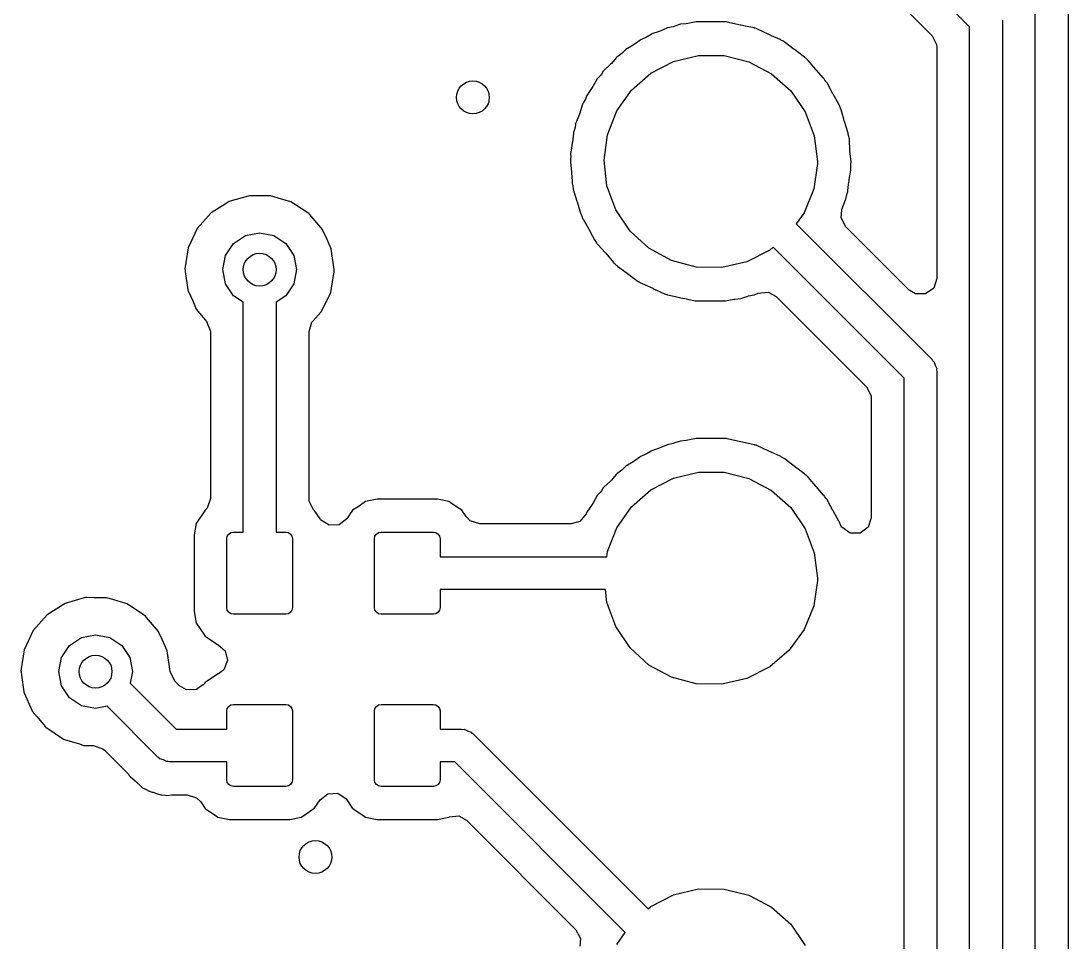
# Model space of a CAD drawing. Extents: x 100.2 to 143.8, y -109.8 to -50.2.
# Drawn here: x 116.25 to 122.63, y -61.4 to -55.78 of the extents above; entities that cross this region are included whole.
import ezdxf

# ---------------------------------------------------------------- set-up
doc = ezdxf.new("R2010")
doc.units = 0
doc.layers.add('BLACK', color=7, linetype='CONTINUOUS')

msp = doc.modelspace()

# ---------------------------------------------------------------- linework, layer by layer
at = {"layer": 'BLACK', "linetype": 'CONTINUOUS'}
for p, q in [((122.428, -62.151), (122.428, -53.6794)), ((122.628, -53.638), (122.628, -62.1096)), ((122.028, -55.8199), (120.831, -54.6228)), ((120.848, -54.9232), (121.799, -55.874)), ((122.228, -55.7785), (122.228, -62.2751)), ((120.136, -55.8482), (120.091, -55.8634)), ((120.145, -55.8448), (120.136, -55.8482)), ((120.16, -55.838), (120.145, -55.8448)), ((120.186, -55.8267), (120.16, -55.838)), ((120.22, -55.8195), (120.186, -55.8267)), ((120.231, -55.8165), (120.22, -55.8195)), ((120.266, -55.8044), (120.231, -55.8165)), ((120.301, -55.8007), (120.266, -55.8044)), ((120.31, -55.7996), (120.301, -55.8007)), ((120.32, -55.7981), (120.31, -55.7996)), ((120.361, -55.7895), (120.32, -55.7981)), ((120.54, -55.7895), (120.361, -55.7895)), ((120.541, -55.7896), (120.54, -55.7895)), ((120.545, -55.7898), (120.541, -55.7896)), ((120.541, -55.7896), (120.541, -55.7896)), ((120.541, -55.7896), (120.541, -55.7896)), ((120.566, -55.7945), (120.545, -55.7898)), ((120.632, -55.8091), (120.566, -55.7945)), ((120.633, -55.8093), (120.632, -55.8091)), ((120.662, -55.8155), (120.633, -55.8093)), ((120.714, -55.8267), (120.662, -55.8155)), ((120.717, -55.828), (120.714, -55.8267)), ((120.719, -55.8286), (120.717, -55.828)), ((120.72, -55.829), (120.719, -55.8286)), ((120.726, -55.8301), (120.72, -55.829)), ((120.731, -55.8324), (120.726, -55.8301)), ((120.803, -55.8659), (120.731, -55.8324)), ((120.731, -55.8324), (120.731, -55.8324)), ((122.028, -62.3165), (122.028, -55.8199)), ((120.018, -55.9024), (119.984, -55.9275)), ((120.022, -55.8994), (120.018, -55.9024)), ((120.027, -55.8973), (120.022, -55.8994)), ((120.051, -55.8867), (120.027, -55.8973)), ((120.027, -55.8973), (120.027, -55.8973)), ((120.062, -55.8811), (120.051, -55.8867)), ((120.087, -55.8661), (120.062, -55.8811)), ((120.091, -55.8634), (120.087, -55.8661)), ((120.087, -55.8661), (120.087, -55.8661)), ((120.804, -55.8667), (120.803, -55.8659)), ((120.82, -55.874), (120.804, -55.8667)), ((120.873, -55.8973), (120.82, -55.874)), ((120.878, -55.8994), (120.873, -55.8973)), ((120.873, -55.8973), (120.873, -55.8973)), ((120.882, -55.9024), (120.878, -55.8994)), ((120.882, -55.9027), (120.882, -55.9024)), ((120.887, -55.9053), (120.882, -55.9027)), ((120.888, -55.906), (120.887, -55.9053)), ((120.893, -55.9082), (120.888, -55.906)), ((120.897, -55.9115), (120.893, -55.9082)), ((120.958, -55.9576), (120.897, -55.9115)), ((121.799, -55.874), (121.827, -55.9285)), ((119.929, -55.9622), (119.91, -55.9799)), ((119.933, -55.9586), (119.929, -55.9622)), ((119.929, -55.9622), (119.929, -55.9622)), ((119.977, -55.9323), (119.933, -55.9586)), ((119.984, -55.9275), (119.977, -55.9323)), ((120.96, -55.959), (120.958, -55.9576)), ((121.014, -55.9982), (120.96, -55.959)), ((121.827, -55.9285), (121.828, -55.944)), ((121.828, -55.944), (121.828, -57.354)), ((119.844, -56.0425), (119.838, -56.0482)), ((119.874, -56.0083), (119.844, -56.0425)), ((119.878, -56.0045), (119.874, -56.0083)), ((119.874, -56.0083), (119.874, -56.0083)), ((119.9, -55.9881), (119.878, -56.0045)), ((119.91, -55.9799), (119.9, -55.9881)), ((120.085, -56.1024), (120.223, -56.0308)), ((120.223, -56.0308), (120.375, -55.9943)), ((120.375, -55.9943), (120.531, -55.9951)), ((120.531, -55.9951), (120.683, -56.0332)), ((120.683, -56.0332), (120.821, -56.1063)), ((121.022, -56.0045), (121.014, -55.9982)), ((121.026, -56.0083), (121.022, -56.0045)), ((121.03, -56.0118), (121.026, -56.0083)), ((121.032, -56.0135), (121.03, -56.0116)), ((121.03, -56.0116), (121.03, -56.0118)), ((121.036, -56.0172), (121.032, -56.0135)), ((121.032, -56.0135), (121.032, -56.0135)), ((121.04, -56.0205), (121.036, -56.0172)), ((121.043, -56.0246), (121.04, -56.0205)), ((121.09, -56.0799), (121.043, -56.0246)), ((121.043, -56.0246), (121.043, -56.0246)), ((119.795, -56.09), (119.783, -56.1085)), ((119.798, -56.0855), (119.795, -56.09)), ((119.795, -56.09), (119.795, -56.09)), ((119.838, -56.0482), (119.798, -56.0855)), ((119.967, -56.2051), (120.085, -56.1024)), ((120.821, -56.1063), (120.938, -56.2101)), ((121.092, -56.0823), (121.09, -56.0799)), ((121.138, -56.1335), (121.092, -56.0823)), ((119.758, -56.1373), (119.731, -56.1845)), ((119.775, -56.1191), (119.758, -56.1373)), ((119.783, -56.1085), (119.775, -56.1191)), ((121.142, -56.1373), (121.138, -56.1335)), ((121.138, -56.1335), (121.138, -56.1335)), ((121.144, -56.1418), (121.142, -56.1373)), ((121.146, -56.1445), (121.144, -56.1418)), ((121.154, -56.1557), (121.146, -56.1445)), ((121.159, -56.1616), (121.154, -56.1557)), ((121.162, -56.1663), (121.159, -56.1616)), ((121.194, -56.2274), (121.162, -56.1663)), ((121.162, -56.1663), (121.162, -56.1663)), ((119.727, -56.1906), (119.695, -56.2384)), ((119.731, -56.1845), (119.727, -56.1906)), ((119.877, -56.3328), (119.967, -56.2051)), ((120.938, -56.2101), (121.026, -56.3389)), ((121.196, -56.2308), (121.194, -56.2274)), ((121.231, -56.2922), (121.196, -56.2308)), ((119.667, -56.2971), (119.651, -56.3471)), ((119.669, -56.2922), (119.667, -56.2971)), ((119.667, -56.2971), (119.667, -56.2971)), ((119.672, -56.2874), (119.669, -56.2922)), ((119.679, -56.2738), (119.672, -56.2874)), ((119.686, -56.261), (119.679, -56.2738)), ((119.693, -56.2433), (119.686, -56.261)), ((119.695, -56.2384), (119.693, -56.2433)), ((119.693, -56.2433), (119.693, -56.2433)), ((121.233, -56.2971), (121.231, -56.2922)), ((121.234, -56.2997), (121.233, -56.2971)), ((119.649, -56.3532), (119.631, -56.3979)), ((119.651, -56.3471), (119.649, -56.3532)), ((119.82, -56.4784), (119.877, -56.3328)), ((121.026, -56.3389), (121.081, -56.485)), ((121.24, -56.3153), (121.234, -56.2997)), ((121.245, -56.3251), (121.24, -56.3153)), ((121.261, -56.3832), (121.245, -56.3251)), ((119.625, -56.4152), (119.623, -56.4307)), ((119.626, -56.4099), (119.625, -56.4152)), ((119.631, -56.3979), (119.626, -56.4099)), ((121.264, -56.3936), (121.261, -56.3832)), ((121.266, -56.3979), (121.264, -56.3936)), ((121.276, -56.4301), (121.266, -56.3979)), ((119.613, -56.4674), (119.607, -56.5229)), ((119.614, -56.4622), (119.613, -56.4674)), ((119.615, -56.4573), (119.614, -56.4622)), ((119.619, -56.4452), (119.615, -56.4573)), ((119.615, -56.4573), (119.615, -56.4573)), ((119.623, -56.4307), (119.619, -56.4452)), ((119.8, -56.6332), (119.82, -56.4784)), ((121.081, -56.485), (121.1, -56.64)), ((121.286, -56.4622), (121.276, -56.4301)), ((121.287, -56.4674), (121.286, -56.4622)), ((121.288, -56.4734), (121.287, -56.4674)), ((121.291, -56.4893), (121.288, -56.4734)), ((121.293, -56.4962), (121.291, -56.4893)), ((119.606, -56.5287), (119.599, -56.5709)), ((119.607, -56.5229), (119.606, -56.5287)), ((121.295, -56.5032), (121.293, -56.4962)), ((121.295, -56.5086), (121.295, -56.5032)), ((121.298, -56.5709), (121.295, -56.5086)), ((121.295, -56.5086), (121.295, -56.5086)), ((119.599, -56.5709), (119.596, -56.5922)), ((119.596, -56.5922), (119.596, -56.5976)), ((119.596, -56.5976), (119.597, -56.61)), ((119.597, -56.61), (119.596, -56.6255)), ((121.298, -56.576), (121.298, -56.5709)), ((121.304, -56.6255), (121.298, -56.576)), ((119.596, -56.6255), (119.595, -56.64)), ((119.595, -56.64), (119.595, -56.6452)), ((119.595, -56.6452), (119.595, -56.6452)), ((119.595, -56.6452), (119.602, -56.704)), ((119.817, -56.7884), (119.8, -56.6332)), ((121.1, -56.6536), (121.078, -56.8082)), ((121.1, -56.64), (121.1, -56.6536)), ((121.303, -56.67), (121.304, -56.6545)), ((121.304, -56.6878), (121.303, -56.67)), ((121.305, -56.64), (121.304, -56.6255)), ((121.304, -56.6545), (121.305, -56.6452)), ((121.305, -56.6452), (121.305, -56.64)), ((119.602, -56.704), (119.602, -56.7091)), ((119.602, -56.7091), (119.605, -56.7598)), ((121.294, -56.7513), (121.303, -56.693)), ((121.303, -56.693), (121.304, -56.6878)), ((119.605, -56.7598), (119.605, -56.7768)), ((119.605, -56.7768), (119.607, -56.7819)), ((119.607, -56.7819), (119.607, -56.7819)), ((119.607, -56.7819), (119.609, -56.7907)), ((119.609, -56.7907), (119.612, -56.8066)), ((119.612, -56.8066), (119.614, -56.8178)), ((119.871, -56.9351), (119.817, -56.7884)), ((121.078, -56.8082), (121.02, -56.9531)), ((121.286, -56.8178), (121.29, -56.7819)), ((121.29, -56.7819), (121.293, -56.7571)), ((121.293, -56.7571), (121.294, -56.7513)), ((117.631, -56.851), (117.521, -56.8826)), ((117.638, -56.8491), (117.631, -56.851)), ((117.631, -56.851), (117.631, -56.851)), ((117.645, -56.8491), (117.638, -56.8491)), ((117.691, -56.8494), (117.645, -56.8491)), ((117.767, -56.8499), (117.691, -56.8494)), ((117.833, -56.8694), (117.767, -56.8499)), ((117.884, -56.8848), (117.833, -56.8694)), ((119.614, -56.8178), (119.615, -56.8227)), ((119.615, -56.8227), (119.634, -56.8821)), ((121.272, -56.875), (121.274, -56.8701)), ((121.274, -56.8701), (121.277, -56.8493)), ((121.277, -56.8493), (121.281, -56.8349)), ((121.281, -56.8349), (121.285, -56.8227)), ((121.285, -56.8227), (121.286, -56.8178)), ((121.285, -56.8227), (121.285, -56.8227)), ((117.489, -56.9001), (117.405, -56.9534)), ((117.508, -56.8883), (117.489, -56.9001)), ((117.514, -56.8845), (117.508, -56.8883)), ((117.521, -56.8826), (117.514, -56.8845)), ((117.521, -56.8826), (117.521, -56.8826)), ((117.891, -56.8868), (117.884, -56.8848)), ((117.884, -56.8848), (117.884, -56.8848)), ((117.919, -56.9048), (117.891, -56.8868)), ((117.993, -56.9532), (117.919, -56.9048)), ((119.634, -56.8821), (119.636, -56.8864)), ((119.636, -56.8864), (119.655, -56.9549)), ((119.958, -57.0647), (119.871, -56.9351)), ((121.248, -56.9365), (121.249, -56.9329)), ((121.249, -56.9329), (121.251, -56.9268)), ((121.251, -56.9268), (121.272, -56.875)), ((121.272, -56.875), (121.272, -56.875)), ((117.405, -56.9534), (117.32, -57.0501)), ((117.999, -56.957), (117.993, -56.9532)), ((117.993, -56.9532), (117.993, -56.9532)), ((118.004, -56.9624), (117.999, -56.957)), ((118.026, -56.9878), (118.004, -56.9624)), ((118.004, -56.9624), (118.004, -56.9624)), ((118.083, -57.0548), (118.026, -56.9878)), ((119.655, -56.9549), (119.657, -56.9597)), ((119.657, -56.9597), (119.66, -56.9647)), ((119.66, -56.9647), (119.666, -56.9803)), ((119.666, -56.9803), (119.669, -56.9878)), ((119.669, -56.9878), (119.672, -56.9932)), ((119.672, -56.9932), (119.704, -57.0492)), ((121.02, -56.9531), (120.971, -57.0201)), ((121.244, -56.9826), (121.248, -56.9365)), ((121.272, -57.0371), (121.244, -56.9826)), ((117.32, -57.0501), (117.265, -57.1669)), ((118.086, -57.0612), (118.083, -57.0548)), ((118.112, -57.1166), (118.086, -57.0612)), ((118.086, -57.0612), (118.086, -57.0612)), ((119.704, -57.0492), (119.706, -57.0526)), ((119.706, -57.0526), (119.729, -57.0955)), ((120.971, -57.0201), (121.8, -57.8483)), ((121.659, -57.424), (121.272, -57.0371)), ((117.541, -57.1409), (117.614, -57.0921)), ((117.614, -57.0921), (117.7, -57.075)), ((117.7, -57.075), (117.786, -57.0921)), ((117.786, -57.0921), (117.859, -57.1409)), ((118.137, -57.1723), (118.112, -57.1166)), ((119.729, -57.0955), (119.741, -57.1184)), ((119.741, -57.1184), (119.746, -57.1243)), ((119.746, -57.1243), (119.754, -57.1355)), ((120.073, -57.1698), (119.958, -57.0647)), ((117.265, -57.1669), (117.245, -57.2944)), ((117.492, -57.2139), (117.541, -57.1409)), ((117.859, -57.1409), (117.908, -57.2139)), ((118.155, -57.3), (118.137, -57.1723)), ((119.754, -57.1355), (119.756, -57.1382)), ((119.756, -57.1382), (119.758, -57.1427)), ((119.758, -57.1427), (119.762, -57.1465)), ((119.762, -57.1465), (119.762, -57.1465)), ((119.762, -57.1465), (119.808, -57.1977)), ((120.211, -57.2444), (120.073, -57.1698)), ((120.81, -57.1814), (120.67, -57.2516)), ((120.831, -57.1628), (120.81, -57.1814)), ((121.629, -57.9604), (120.831, -57.1628)), ((117.475, -57.3), (117.492, -57.2139)), ((117.908, -57.2139), (117.925, -57.3)), ((119.808, -57.1977), (119.81, -57.2001)), ((119.81, -57.2001), (119.857, -57.2554)), ((119.857, -57.2554), (119.857, -57.2554)), ((119.857, -57.2554), (119.86, -57.2595)), ((120.362, -57.284), (120.211, -57.2444)), ((120.67, -57.2516), (120.518, -57.2864)), ((117.245, -57.2944), (117.246, -57.3014)), ((117.246, -57.3014), (117.246, -57.3014)), ((117.246, -57.3014), (117.247, -57.3111)), ((117.247, -57.3111), (117.262, -57.4224)), ((117.492, -57.3861), (117.475, -57.3)), ((117.925, -57.3), (117.908, -57.3861)), ((118.149, -57.3477), (118.154, -57.3149)), ((118.154, -57.3149), (118.155, -57.3111)), ((118.154, -57.3149), (118.154, -57.3149)), ((118.155, -57.3111), (118.155, -57.3)), ((119.86, -57.2595), (119.864, -57.2628)), ((119.864, -57.2628), (119.868, -57.2665)), ((119.868, -57.2665), (119.868, -57.2665)), ((119.868, -57.2665), (119.87, -57.2684)), ((119.87, -57.2684), (119.87, -57.2682)), ((119.87, -57.2682), (119.874, -57.2717)), ((119.874, -57.2717), (119.878, -57.2755)), ((119.878, -57.2755), (119.882, -57.2786)), ((119.882, -57.2786), (119.882, -57.2786)), ((119.882, -57.2786), (119.94, -57.321)), ((120.518, -57.2864), (120.362, -57.284)), ((118.134, -57.4384), (118.149, -57.3477)), ((119.94, -57.321), (119.942, -57.3224)), ((119.942, -57.3224), (119.975, -57.3477)), ((119.975, -57.3477), (120.007, -57.3718)), ((120.007, -57.3718), (120.012, -57.374)), ((120.012, -57.374), (120.013, -57.3747)), ((120.013, -57.3747), (120.018, -57.3773)), ((120.018, -57.3773), (120.018, -57.3776)), ((120.018, -57.3776), (120.022, -57.3806)), ((120.022, -57.3806), (120.027, -57.3827)), ((120.027, -57.3827), (120.027, -57.3827)), ((120.027, -57.3827), (120.051, -57.3933)), ((121.828, -57.354), (121.809, -57.4122)), ((117.262, -57.4224), (117.264, -57.4288)), ((117.264, -57.4288), (117.264, -57.4288)), ((117.264, -57.4288), (117.292, -57.4904)), ((117.541, -57.4591), (117.492, -57.3861)), ((117.908, -57.3861), (117.859, -57.4591)), ((118.118, -57.4708), (118.131, -57.4447)), ((118.131, -57.4447), (118.134, -57.4384)), ((118.131, -57.4447), (118.131, -57.4447)), ((120.051, -57.3933), (120.096, -57.4133)), ((120.096, -57.4133), (120.097, -57.4141)), ((120.097, -57.4141), (120.169, -57.4476)), ((120.714, -57.4533), (120.738, -57.4428)), ((120.738, -57.4428), (120.799, -57.4364)), ((120.799, -57.4364), (120.848, -57.4632)), ((121.698, -57.4482), (121.659, -57.424)), ((121.809, -57.4122), (121.76, -57.4482)), ((117.292, -57.4904), (117.314, -57.5405)), ((117.6, -57.4986), (117.541, -57.4591)), ((117.6, -58.9), (117.6, -57.4986)), ((117.859, -57.4591), (117.8, -57.4986)), ((117.8, -57.4986), (117.8, -58.9)), ((118.077, -57.5545), (118.118, -57.4708)), ((120.169, -57.4476), (120.169, -57.4476)), ((120.169, -57.4476), (120.174, -57.4499)), ((120.174, -57.4499), (120.18, -57.451)), ((120.18, -57.451), (120.181, -57.4515)), ((120.181, -57.4515), (120.183, -57.452)), ((120.183, -57.452), (120.186, -57.4533)), ((120.186, -57.4533), (120.235, -57.4638)), ((120.235, -57.4638), (120.267, -57.4707)), ((120.267, -57.4707), (120.268, -57.4709)), ((120.268, -57.4709), (120.292, -57.4761)), ((120.292, -57.4761), (120.355, -57.4902)), ((120.355, -57.4902), (120.359, -57.4904)), ((120.359, -57.4904), (120.359, -57.4904)), ((120.359, -57.4904), (120.359, -57.4904)), ((120.359, -57.4904), (120.36, -57.4905)), ((120.36, -57.4905), (120.539, -57.4905)), ((120.539, -57.4905), (120.58, -57.4819)), ((120.58, -57.4819), (120.59, -57.4804)), ((120.59, -57.4804), (120.599, -57.4793)), ((120.599, -57.4793), (120.634, -57.4756)), ((120.634, -57.4756), (120.669, -57.4635)), ((120.669, -57.4635), (120.68, -57.4605)), ((120.68, -57.4605), (120.714, -57.4533)), ((120.848, -57.4632), (121.399, -58.0145)), ((121.76, -57.4482), (121.698, -57.4482)), ((117.314, -57.5405), (117.356, -57.5913)), ((118.026, -57.6111), (118.073, -57.5597)), ((118.073, -57.5597), (118.077, -57.5545)), ((118.073, -57.5597), (118.073, -57.5597)), ((117.356, -57.5913), (117.376, -57.6151)), ((117.376, -57.6151), (117.399, -57.6718)), ((118.001, -57.6775), (118.019, -57.6193)), ((118.019, -57.6193), (118.026, -57.6111)), ((117.399, -57.6718), (117.4, -57.6788)), ((117.4, -57.6788), (117.4, -58.6954)), ((118.001, -58.6954), (118.001, -57.6775)), ((121.8, -57.8483), (121.803, -57.8555)), ((121.803, -57.8555), (121.81, -57.8602)), ((121.81, -57.8602), (121.817, -57.8825)), ((121.817, -57.8825), (121.828, -57.9033)), ((121.828, -57.9033), (121.826, -57.9113)), ((121.826, -57.9113), (121.829, -57.919)), ((121.829, -57.919), (121.829, -62.4586)), ((121.399, -58.0145), (121.427, -58.069)), ((121.629, -62.5), (121.629, -57.9604)), ((121.427, -58.069), (121.428, -58.0845)), ((121.428, -58.0845), (121.428, -58.8122)), ((120.31, -58.3396), (120.301, -58.3407)), ((120.32, -58.3381), (120.31, -58.3396)), ((120.361, -58.3295), (120.32, -58.3381)), ((120.54, -58.3295), (120.361, -58.3295)), ((120.541, -58.3296), (120.54, -58.3295)), ((120.545, -58.3298), (120.541, -58.3296)), ((120.541, -58.3296), (120.541, -58.3296)), ((120.541, -58.3296), (120.541, -58.3296)), ((120.549, -58.3307), (120.545, -58.3298)), ((120.632, -58.3491), (120.549, -58.3307)), ((120.549, -58.3307), (120.549, -58.3307)), ((120.091, -58.4034), (120.087, -58.4061)), ((120.136, -58.3882), (120.091, -58.4034)), ((120.145, -58.3848), (120.136, -58.3882)), ((120.16, -58.378), (120.145, -58.3848)), ((120.186, -58.3667), (120.16, -58.378)), ((120.22, -58.3595), (120.186, -58.3667)), ((120.231, -58.3565), (120.22, -58.3595)), ((120.266, -58.3444), (120.231, -58.3565)), ((120.301, -58.3407), (120.266, -58.3444)), ((120.633, -58.3493), (120.632, -58.3491)), ((120.662, -58.3555), (120.633, -58.3493)), ((120.714, -58.3667), (120.662, -58.3555)), ((120.717, -58.368), (120.714, -58.3667)), ((120.719, -58.3686), (120.717, -58.368)), ((120.72, -58.369), (120.719, -58.3686)), ((120.726, -58.3701), (120.72, -58.369)), ((120.731, -58.3724), (120.726, -58.3701)), ((120.803, -58.4059), (120.731, -58.3724)), ((120.731, -58.3724), (120.731, -58.3724)), ((119.984, -58.4675), (119.977, -58.4723)), ((120.018, -58.4424), (119.984, -58.4675)), ((120.022, -58.4394), (120.018, -58.4424)), ((120.027, -58.4373), (120.022, -58.4394)), ((120.051, -58.4267), (120.027, -58.4373)), ((120.027, -58.4373), (120.027, -58.4373)), ((120.062, -58.4211), (120.051, -58.4267)), ((120.087, -58.4061), (120.062, -58.4211)), ((120.087, -58.4061), (120.087, -58.4061)), ((120.804, -58.4067), (120.803, -58.4059)), ((120.837, -58.4211), (120.804, -58.4067)), ((120.873, -58.4373), (120.837, -58.4211)), ((120.878, -58.4394), (120.873, -58.4373)), ((120.873, -58.4373), (120.873, -58.4373)), ((120.882, -58.4424), (120.878, -58.4394)), ((120.882, -58.4427), (120.882, -58.4424)), ((120.887, -58.4453), (120.882, -58.4427)), ((120.888, -58.446), (120.887, -58.4453)), ((120.893, -58.4482), (120.888, -58.446)), ((120.897, -58.4515), (120.893, -58.4482)), ((120.958, -58.4976), (120.897, -58.4515)), ((119.9, -58.5281), (119.878, -58.5445)), ((119.91, -58.5199), (119.9, -58.5281)), ((119.929, -58.5022), (119.91, -58.5199)), ((119.933, -58.4986), (119.929, -58.5022)), ((119.929, -58.5022), (119.929, -58.5022)), ((119.977, -58.4723), (119.933, -58.4986)), ((120.96, -58.499), (120.958, -58.4976)), ((121.013, -58.5377), (120.96, -58.499)), ((119.838, -58.5882), (119.798, -58.6255)), ((119.844, -58.5825), (119.838, -58.5882)), ((119.874, -58.5483), (119.844, -58.5825)), ((119.878, -58.5445), (119.874, -58.5483)), ((119.874, -58.5483), (119.874, -58.5483)), ((120.085, -58.6424), (120.223, -58.5708)), ((120.223, -58.5708), (120.375, -58.5343)), ((120.375, -58.5343), (120.531, -58.5351)), ((120.531, -58.5351), (120.683, -58.5732)), ((120.683, -58.5732), (120.821, -58.6463)), ((121.022, -58.5445), (121.013, -58.5377)), ((121.026, -58.5483), (121.022, -58.5445)), ((121.03, -58.5518), (121.026, -58.5483)), ((121.032, -58.5535), (121.03, -58.5516)), ((121.03, -58.5516), (121.03, -58.5518)), ((121.036, -58.5572), (121.032, -58.5535)), ((121.032, -58.5535), (121.032, -58.5535)), ((121.04, -58.5605), (121.036, -58.5572)), ((121.043, -58.5646), (121.04, -58.5605)), ((121.09, -58.6199), (121.043, -58.5646)), ((121.043, -58.5646), (121.043, -58.5646)), ((119.775, -58.6591), (119.758, -58.6773)), ((119.783, -58.6485), (119.775, -58.6591)), ((119.795, -58.63), (119.783, -58.6485)), ((119.798, -58.6255), (119.795, -58.63)), ((119.795, -58.63), (119.795, -58.63)), ((119.967, -58.7451), (120.085, -58.6424)), ((120.821, -58.6463), (120.938, -58.7501)), ((121.092, -58.6223), (121.09, -58.6199)), ((121.138, -58.6735), (121.092, -58.6223)), ((117.4, -58.6954), (117.381, -58.7536)), ((118.002, -58.7109), (118.001, -58.6954)), ((118.028, -58.7633), (118.002, -58.7109)), ((118.338, -58.7189), (118.3, -58.7446)), ((118.346, -58.7135), (118.338, -58.7189)), ((118.338, -58.7189), (118.338, -58.7189)), ((118.416, -58.6995), (118.346, -58.7135)), ((118.784, -58.6995), (118.416, -58.6995)), ((118.854, -58.7135), (118.784, -58.6995)), ((118.862, -58.7189), (118.854, -58.7135)), ((118.901, -58.7446), (118.862, -58.7189)), ((118.862, -58.7189), (118.862, -58.7189)), ((119.758, -58.6773), (119.731, -58.7245)), ((121.142, -58.6773), (121.138, -58.6735)), ((121.138, -58.6735), (121.138, -58.6735)), ((121.144, -58.6818), (121.142, -58.6773)), ((121.146, -58.6845), (121.144, -58.6818)), ((121.154, -58.6957), (121.146, -58.6845)), ((121.159, -58.7016), (121.154, -58.6957)), ((121.162, -58.7063), (121.159, -58.7016)), ((121.194, -58.7674), (121.162, -58.7063)), ((121.162, -58.7063), (121.162, -58.7063)), ((117.359, -58.778), (117.321, -58.8343)), ((117.367, -58.7666), (117.359, -58.778)), ((117.373, -58.7621), (117.367, -58.7666)), ((117.381, -58.7536), (117.373, -58.7621)), ((118.033, -58.7666), (118.028, -58.7633)), ((118.068, -58.818), (118.033, -58.7666)), ((118.267, -58.7666), (118.232, -58.8179)), ((118.3, -58.7446), (118.267, -58.7666)), ((118.933, -58.7666), (118.901, -58.7446)), ((118.959, -58.8055), (118.933, -58.7666)), ((119.691, -58.7873), (119.652, -58.8343)), ((119.693, -58.7833), (119.691, -58.7873)), ((119.695, -58.7784), (119.693, -58.7833)), ((119.693, -58.7833), (119.693, -58.7833)), ((119.727, -58.7306), (119.695, -58.7784)), ((119.731, -58.7245), (119.727, -58.7306)), ((119.877, -58.8728), (119.967, -58.7451)), ((120.938, -58.7501), (121.026, -58.8789)), ((121.196, -58.7708), (121.194, -58.7674)), ((121.231, -58.8322), (121.196, -58.7708)), ((117.313, -58.8462), (117.3, -58.9163)), ((117.321, -58.8343), (117.313, -58.8462)), ((118.072, -58.8242), (118.068, -58.818)), ((118.123, -58.8582), (118.072, -58.8242)), ((118.232, -58.8179), (118.184, -58.8558)), ((118.984, -58.8306), (118.959, -58.8055)), ((119.042, -58.8495), (118.984, -58.8306)), ((119.599, -58.8495), (119.042, -58.8495)), ((119.652, -58.8343), (119.599, -58.8495)), ((121.233, -58.8371), (121.231, -58.8322)), ((121.234, -58.8397), (121.233, -58.8371)), ((121.24, -58.8553), (121.234, -58.8397)), ((121.428, -58.8122), (121.41, -58.8704)), ((117.503, -58.9247), (117.512, -58.9117)), ((117.512, -58.9117), (117.525, -58.903)), ((117.525, -58.903), (117.54, -58.9)), ((117.54, -58.9), (117.6, -58.9)), ((117.8, -58.9), (117.86, -58.9)), ((117.86, -58.9), (117.875, -58.903)), ((117.875, -58.903), (117.888, -58.9117)), ((117.888, -58.9117), (117.897, -58.9247)), ((118.184, -58.8558), (118.123, -58.8582)), ((118.403, -58.9247), (118.412, -58.9117)), ((118.412, -58.9117), (118.425, -58.903)), ((118.425, -58.903), (118.44, -58.9)), ((118.44, -58.9), (118.76, -58.9)), ((118.76, -58.9), (118.775, -58.903)), ((118.775, -58.903), (118.788, -58.9117)), ((118.788, -58.9117), (118.797, -58.9247)), ((119.82, -59.0184), (119.877, -58.8728)), ((121.026, -58.8789), (121.081, -59.025)), ((121.242, -58.8582), (121.24, -58.8553)), ((121.242, -58.8584), (121.242, -58.8582)), ((121.249, -58.8704), (121.242, -58.8584)), ((121.299, -58.9063), (121.249, -58.8704)), ((121.36, -58.9063), (121.299, -58.9063)), ((121.41, -58.8704), (121.36, -58.9063)), ((117.3, -58.9163), (117.3, -59.3837)), ((117.5, -58.94), (117.503, -58.9247)), ((117.5, -59.36), (117.5, -58.94)), ((117.897, -58.9247), (117.9, -58.94)), ((117.9, -58.94), (117.9, -59.36)), ((118.4, -58.94), (118.403, -58.9247)), ((118.4, -59.36), (118.4, -58.94)), ((118.797, -58.9247), (118.8, -58.94)), ((118.8, -58.94), (118.8, -59.05)), ((119.816, -59.05), (119.82, -59.0184)), ((121.081, -59.025), (121.1, -59.18)), ((118.8, -59.05), (119.816, -59.05)), ((121.1, -59.1936), (121.078, -59.3482)), ((121.1, -59.18), (121.1, -59.1936)), ((119.809, -59.25), (118.8, -59.25)), ((118.8, -59.25), (118.8, -59.36)), ((119.817, -59.3284), (119.809, -59.25)), ((116.514, -59.3345), (116.405, -59.4034)), ((116.521, -59.3326), (116.514, -59.3345)), ((116.631, -59.301), (116.521, -59.3326)), ((116.521, -59.3326), (116.521, -59.3326)), ((116.638, -59.2991), (116.631, -59.301)), ((116.631, -59.301), (116.631, -59.301)), ((116.645, -59.2991), (116.638, -59.2991)), ((116.691, -59.2994), (116.645, -59.2991)), ((116.767, -59.2999), (116.691, -59.2994)), ((116.805, -59.3112), (116.767, -59.2999)), ((116.884, -59.3348), (116.805, -59.3112)), ((116.891, -59.3368), (116.884, -59.3348)), ((116.884, -59.3348), (116.884, -59.3348)), ((116.917, -59.3539), (116.891, -59.3368)), ((116.993, -59.4032), (116.917, -59.3539)), ((117.503, -59.3753), (117.5, -59.36)), ((117.9, -59.36), (117.897, -59.3753)), ((118.403, -59.3753), (118.4, -59.36)), ((118.8, -59.36), (118.797, -59.3753)), ((119.871, -59.4751), (119.817, -59.3284)), ((121.078, -59.3482), (121.02, -59.4931)), ((116.405, -59.4034), (116.32, -59.5001)), ((116.999, -59.407), (116.993, -59.4032)), ((116.993, -59.4032), (116.993, -59.4032)), ((117.004, -59.4124), (116.999, -59.407)), ((117.01, -59.4196), (117.004, -59.4124)), ((117.004, -59.4124), (117.004, -59.4124)), ((117.083, -59.5048), (117.01, -59.4196)), ((117.3, -59.3837), (117.313, -59.4538)), ((117.512, -59.3883), (117.503, -59.3753)), ((117.525, -59.397), (117.512, -59.3883)), ((117.54, -59.4), (117.525, -59.397)), ((117.86, -59.4), (117.54, -59.4)), ((117.875, -59.397), (117.86, -59.4)), ((117.888, -59.3883), (117.875, -59.397)), ((117.897, -59.3753), (117.888, -59.3883)), ((118.412, -59.3883), (118.403, -59.3753)), ((118.425, -59.397), (118.412, -59.3883)), ((118.44, -59.4), (118.425, -59.397)), ((118.76, -59.4), (118.44, -59.4)), ((118.775, -59.397), (118.76, -59.4)), ((118.788, -59.3883), (118.775, -59.397)), ((118.797, -59.3753), (118.788, -59.3883)), ((117.313, -59.4538), (117.319, -59.4619)), ((117.319, -59.4619), (117.319, -59.4619)), ((117.319, -59.4619), (117.359, -59.5217)), ((119.958, -59.6047), (119.871, -59.4751)), ((116.32, -59.5001), (116.265, -59.6169)), ((116.541, -59.5909), (116.614, -59.5421)), ((116.614, -59.5421), (116.7, -59.525)), ((116.7, -59.525), (116.786, -59.5421)), ((116.786, -59.5421), (116.859, -59.5909)), ((117.086, -59.5112), (117.083, -59.5048)), ((117.108, -59.559), (117.086, -59.5112)), ((117.086, -59.5112), (117.086, -59.5112)), ((117.359, -59.5217), (117.367, -59.5334)), ((117.367, -59.5334), (117.375, -59.5388)), ((117.375, -59.5388), (117.431, -59.5767)), ((121.02, -59.4931), (120.928, -59.62)), ((116.265, -59.6169), (116.245, -59.7444)), ((116.492, -59.6639), (116.541, -59.5909)), ((116.859, -59.5909), (116.908, -59.6639)), ((117.137, -59.6223), (117.108, -59.559)), ((117.431, -59.5767), (117.446, -59.5865)), ((117.446, -59.5865), (117.448, -59.5869)), ((117.448, -59.5869), (117.49, -59.6233)), ((120.073, -59.7098), (119.958, -59.6047)), ((116.475, -59.75), (116.492, -59.6639)), ((116.908, -59.6639), (116.925, -59.75)), ((117.155, -59.75), (117.137, -59.6223)), ((117.49, -59.6233), (117.505, -59.6828)), ((120.928, -59.62), (120.81, -59.7214)), ((116.245, -59.7444), (116.246, -59.7514)), ((117.481, -59.7393), (117.449, -59.7629)), ((117.505, -59.6828), (117.481, -59.7393)), ((120.211, -59.7844), (120.073, -59.7098)), ((120.81, -59.7214), (120.67, -59.7916)), ((116.246, -59.7514), (116.246, -59.7514)), ((116.246, -59.7514), (116.249, -59.7721)), ((116.249, -59.7721), (116.262, -59.8724)), ((116.492, -59.8361), (116.475, -59.75)), ((116.925, -59.75), (116.911, -59.8197)), ((117.155, -59.7504), (117.155, -59.75)), ((117.156, -59.7538), (117.155, -59.7504)), ((117.183, -59.8083), (117.156, -59.7538)), ((117.211, -59.8362), (117.183, -59.8083)), ((117.38, -59.8078), (117.367, -59.8166)), ((117.438, -59.7689), (117.38, -59.8078)), ((117.446, -59.7635), (117.438, -59.7689)), ((117.438, -59.7689), (117.438, -59.7689)), ((117.449, -59.7629), (117.446, -59.7635)), ((120.362, -59.824), (120.211, -59.7844)), ((120.67, -59.7916), (120.518, -59.8264)), ((116.262, -59.8724), (116.264, -59.8788)), ((116.541, -59.9091), (116.492, -59.8361)), ((116.911, -59.8197), (117.191, -60.1)), ((117.254, -59.8615), (117.211, -59.8362)), ((117.315, -59.8591), (117.254, -59.8615)), ((117.353, -59.8299), (117.315, -59.8591)), ((117.354, -59.8316), (117.353, -59.8299)), ((117.361, -59.8247), (117.354, -59.8316)), ((117.367, -59.8166), (117.361, -59.8247)), ((120.518, -59.8264), (120.362, -59.824)), ((116.264, -59.8788), (116.264, -59.8788)), ((116.264, -59.8788), (116.311, -59.9841)), ((116.614, -59.9579), (116.541, -59.9091)), ((116.311, -59.9841), (116.314, -59.9905)), ((116.314, -59.9905), (116.343, -60.0253)), ((116.7, -59.975), (116.614, -59.9579)), ((116.77, -59.9611), (116.7, -59.975)), ((117.079, -60.2707), (116.77, -59.9611)), ((117.5, -59.99), (117.503, -59.9747)), ((117.5, -60.1), (117.5, -59.99)), ((117.503, -59.9747), (117.512, -59.9617)), ((117.512, -59.9617), (117.525, -59.953)), ((117.525, -59.953), (117.54, -59.95)), ((117.54, -59.95), (117.86, -59.95)), ((117.86, -59.95), (117.875, -59.953)), ((117.875, -59.953), (117.888, -59.9617)), ((117.888, -59.9617), (117.897, -59.9747)), ((117.897, -59.9747), (117.9, -59.99)), ((117.9, -59.99), (117.9, -60.41)), ((118.4, -59.99), (118.403, -59.9747)), ((118.4, -60.41), (118.4, -59.99)), ((118.403, -59.9747), (118.412, -59.9617)), ((118.412, -59.9617), (118.425, -59.953)), ((118.425, -59.953), (118.44, -59.95)), ((118.44, -59.95), (118.76, -59.95)), ((118.76, -59.95), (118.775, -59.953)), ((118.775, -59.953), (118.788, -59.9617)), ((118.788, -59.9617), (118.797, -59.9747)), ((118.797, -59.9747), (118.8, -59.99)), ((118.8, -59.99), (118.8, -60.1)), ((116.343, -60.0253), (116.392, -60.0839)), ((116.392, -60.0839), (116.392, -60.0839)), ((116.392, -60.0839), (116.397, -60.0893)), ((116.397, -60.0893), (116.504, -60.1608)), ((117.191, -60.1), (117.5, -60.1)), ((118.8, -60.1), (118.93, -60.1)), ((118.93, -60.1), (118.938, -60.1025)), ((118.938, -60.1025), (118.946, -60.1012)), ((118.946, -60.1012), (118.967, -60.1119)), ((118.967, -60.1119), (118.989, -60.1191)), ((118.989, -60.1191), (118.994, -60.1256)), ((118.994, -60.1256), (119.001, -60.1293)), ((116.504, -60.1608), (116.511, -60.1629)), ((116.511, -60.1629), (116.511, -60.1629)), ((116.511, -60.1629), (116.601, -60.1911)), ((116.601, -60.1911), (116.627, -60.1993)), ((119.001, -60.1293), (120.068, -61.1968)), ((116.627, -60.1993), (116.661, -60.1999)), ((116.661, -60.1999), (116.686, -60.2004)), ((116.686, -60.2004), (116.744, -60.2203)), ((116.744, -60.2203), (116.754, -60.2293)), ((116.754, -60.2293), (116.9, -60.3747)), ((117.086, -60.2744), (117.079, -60.2707)), ((117.091, -60.2809), (117.086, -60.2744)), ((117.113, -60.2881), (117.091, -60.2809)), ((117.134, -60.2988), (117.113, -60.2881)), ((117.142, -60.2975), (117.134, -60.2988)), ((117.15, -60.3), (117.142, -60.2975)), ((117.5, -60.3), (117.15, -60.3)), ((117.5, -60.41), (117.5, -60.3)), ((118.889, -60.3), (118.8, -60.3)), ((118.8, -60.3), (118.8, -60.41)), ((119.928, -61.3399), (118.889, -60.3)), ((116.9, -60.3747), (116.902, -60.3778)), ((116.902, -60.3778), (116.905, -60.3823)), ((116.905, -60.3823), (116.911, -60.3885)), ((116.911, -60.3885), (116.941, -60.4159)), ((116.941, -60.4159), (116.943, -60.4185)), ((116.943, -60.4185), (116.957, -60.4322)), ((116.957, -60.4322), (116.961, -60.4348)), ((116.961, -60.4348), (116.965, -60.4382)), ((116.965, -60.4382), (116.987, -60.4584)), ((117.503, -60.4253), (117.5, -60.41)), ((117.512, -60.4383), (117.503, -60.4253)), ((117.525, -60.447), (117.512, -60.4383)), ((117.54, -60.45), (117.525, -60.447)), ((117.875, -60.447), (117.86, -60.45)), ((117.888, -60.4383), (117.875, -60.447)), ((117.897, -60.4253), (117.888, -60.4383)), ((117.9, -60.41), (117.897, -60.4253)), ((118.403, -60.4253), (118.4, -60.41)), ((118.412, -60.4383), (118.403, -60.4253)), ((118.425, -60.447), (118.412, -60.4383)), ((118.44, -60.45), (118.425, -60.447)), ((118.775, -60.447), (118.76, -60.45)), ((118.788, -60.4383), (118.775, -60.447)), ((118.797, -60.4253), (118.788, -60.4383)), ((118.8, -60.41), (118.797, -60.4253)), ((116.987, -60.4584), (116.995, -60.4618)), ((116.995, -60.4618), (116.995, -60.4618)), ((116.995, -60.4618), (116.997, -60.4627)), ((116.997, -60.4627), (117.017, -60.473)), ((117.017, -60.473), (117.019, -60.4743)), ((117.019, -60.4743), (117.019, -60.4743)), ((117.019, -60.4743), (117.026, -60.4795)), ((117.026, -60.4795), (117.045, -60.484)), ((117.045, -60.484), (117.052, -60.4856)), ((117.052, -60.4856), (117.066, -60.49)), ((117.066, -60.49), (117.084, -60.4973)), ((117.084, -60.4973), (117.084, -60.4973)), ((117.084, -60.4973), (117.091, -60.4999)), ((117.091, -60.4999), (117.097, -60.5005)), ((117.097, -60.5005), (117.103, -60.5005)), ((117.103, -60.5005), (117.126, -60.5032)), ((117.126, -60.5032), (117.126, -60.5032)), ((117.126, -60.5032), (117.126, -60.5032)), ((117.126, -60.5032), (117.135, -60.5053)), ((117.135, -60.5053), (117.164, -60.5014)), ((117.164, -60.5014), (117.177, -60.5005)), ((117.177, -60.5005), (117.258, -60.5005)), ((117.258, -60.5005), (117.316, -60.5194)), ((117.86, -60.45), (117.54, -60.45)), ((118.068, -60.5321), (118.116, -60.4942)), ((118.116, -60.4942), (118.177, -60.4918)), ((118.177, -60.4918), (118.228, -60.5258)), ((118.76, -60.45), (118.44, -60.45)), ((117.316, -60.5194), (117.341, -60.5445)), ((117.341, -60.5445), (117.367, -60.5834)), ((118.033, -60.5834), (118.068, -60.5321)), ((118.228, -60.5258), (118.232, -60.532)), ((118.232, -60.532), (118.267, -60.5834)), ((117.367, -60.5834), (117.375, -60.5888)), ((117.375, -60.5888), (117.437, -60.6303)), ((117.437, -60.6303), (117.446, -60.6365)), ((117.446, -60.6365), (117.516, -60.6505)), ((117.884, -60.6505), (117.954, -60.6365)), ((117.954, -60.6365), (117.963, -60.6303)), ((117.963, -60.6303), (118.025, -60.5888)), ((118.025, -60.5888), (118.033, -60.5834)), ((118.267, -60.5834), (118.275, -60.5888)), ((118.275, -60.5888), (118.337, -60.6303)), ((118.337, -60.6303), (118.346, -60.6365)), ((118.346, -60.6365), (118.416, -60.6505)), ((118.784, -60.6505), (118.854, -60.6365)), ((118.854, -60.6365), (118.857, -60.6344)), ((118.857, -60.6344), (118.914, -60.6299)), ((118.914, -60.6299), (118.961, -60.6562)), ((117.516, -60.6505), (117.884, -60.6505)), ((118.416, -60.6505), (118.784, -60.6505)), ((118.961, -60.6562), (119.628, -61.3229)), ((120.223, -61.1108), (120.375, -61.0743)), ((120.375, -61.0743), (120.531, -61.0751)), ((120.531, -61.0751), (120.683, -61.1132)), ((120.085, -61.1824), (120.223, -61.1108)), ((120.683, -61.1132), (120.821, -61.1863)), ((120.068, -61.1968), (120.085, -61.1824)), ((120.821, -61.1863), (120.938, -61.2901)), ((119.628, -61.3229), (119.656, -61.3774)), ((119.877, -61.4128), (119.928, -61.3399)), ((120.938, -61.2901), (121.026, -61.4189)), ((119.656, -61.3774), (119.652, -61.4235))]:
    msp.add_line(p, q, dxfattribs=at)
at = {"layer": 'BLACK'}
for centre in [(119, -56.25), (117.7, -57.3), (116.7, -59.75), (118.04, -60.88)]:
    msp.add_circle(centre, 0.1, dxfattribs=at)

doc.saveas('drawing.dxf')
